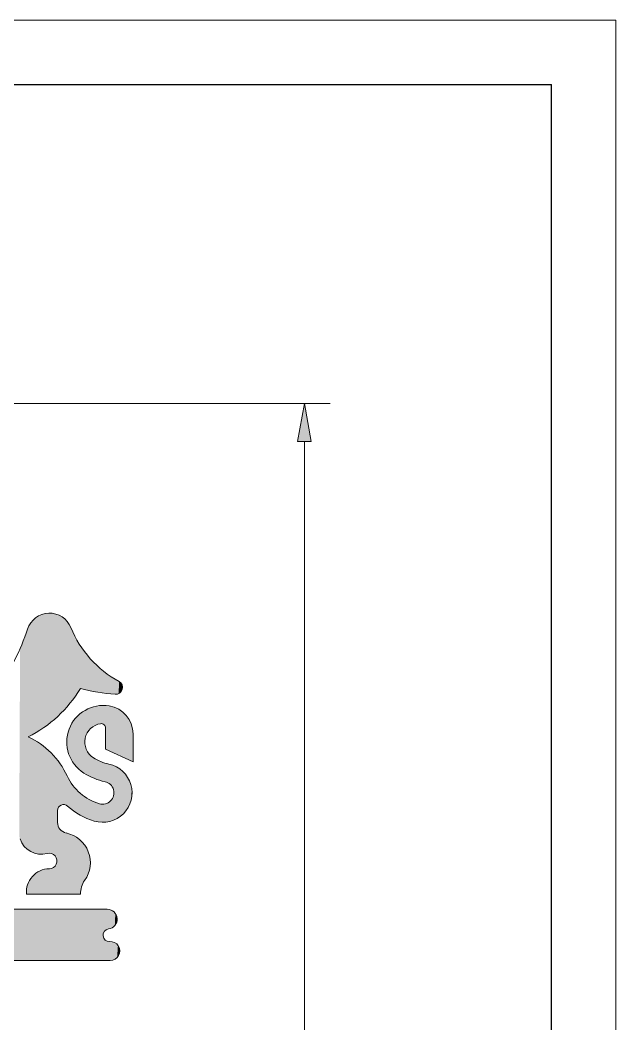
# Model space of a CAD drawing. Extents: x 0 to 297, y 0 to 532.
# Drawn here: x 250.8 to 297, y 342.1 to 420 of the extents above; entities that cross this region are included whole.
import ezdxf

# ---------------------------------------------------------------- set-up
doc = ezdxf.new("R2010")
doc.units = 0

msp = doc.modelspace()

# ---------------------------------------------------------------- linework, layer by layer
at = {"color": 7, "lineweight": 13}
for p, q in [((0, 420), (297, 420)), ((297, 0), (297, 420)), ((230.869, 390.258), (274.844, 390.258)), ((272.844, 217.213), (272.844, 387.304))]:
    msp.add_line(p, q, dxfattribs=at)
at = {"color": 7, "lineweight": 30}
for p in [(20, 415), (292, 5)]:
    msp.add_line(p, (292, 415), dxfattribs=at)
at = {"color": 7, "lineweight": 13, "ltscale": 0.040785}
msp.add_line((257.436, 363.463), (257.436, 365.095), dxfattribs=at)
at = {"color": 7, "lineweight": 13, "ltscale": 0.054516}
msp.add_line((259.562, 364.641), (259.562, 362.46), dxfattribs=at)
at = {"color": 7, "lineweight": 13, "ltscale": 0.058773}
msp.add_line((257.436, 363.463), (259.562, 362.46), dxfattribs=at)
at = {"color": 7, "lineweight": 13, "ltscale": 0.022951}
msp.add_line((253.711, 358.69), (253.711, 357.772), dxfattribs=at)
at = {"color": 7, "lineweight": 13, "ltscale": 0.104761}
msp.add_line((251.305, 352.208), (255.496, 352.208), dxfattribs=at)
at = {"color": 7, "lineweight": 13, "ltscale": 0.370197}
msp.add_line((257.569, 351.03), (242.761, 351.03), dxfattribs=at)
at = {"color": 7, "lineweight": 13, "ltscale": 0.488273}
msp.add_line((257.801, 347.067), (238.27, 347.067), dxfattribs=at)
at = {"color": 7, "lineweight": 13}
msp.add_lwpolyline([(273.365, 387.304), (272.844, 390.258), (272.323, 387.304)], close=True, dxfattribs=at)
for centre, radius, start, end in [((253.086, 372.209), 1.792, 22.0096, 161.79442), ((235.304, 378.057), 16.928, 324.24889, 341.79444), ((262.447, 375.993), 8.304, 202.00961, 241.45689), ((258.226, 368.233), 0.528, 265.46259, 61.4569), ((247.072, 373.177), 9.79, 296.43892, 329.1449), ((259.456, 383.732), 16.076, 255.66844, 265.46259), ((257.263, 364.004), 2.841, 80.82855, 237.71725), ((257.366, 364.641), 2.196, 0, 80.82855), ((257.263, 364.004), 1.441, 98.59166, 237.71725), ((257.098, 365.095), 0.338, 0, 98.59166), ((248.752, 358.717), 6.293, 24.96191, 64.8013), ((258.511, 365.979), 3.777, 237.71725, 257.54162), ((257.204, 360.064), 2.281, 253.48496, 77.54163), ((258.094, 363.066), 4.012, 204.96192, 253.48496), ((258.511, 365.979), 5.177, 237.71725, 257.54162), ((257.204, 360.064), 0.881, 253.48496, 77.54163), ((254.174, 358.69), 0.463, 48.14557, 180.00001), ((258.094, 363.066), 5.412, 228.14557, 253.48496), ((254.55, 357.772), 0.84, 180.00001, 258.20912), ((253.897, 354.643), 2.357, 324.31642, 78.20912), ((252.449, 357.021), 1.726, 197.69491, 285.33047), ((253.064, 354.778), 0.6, 270.93644, 105.33048), ((253.104, 352.373), 1.806, 90.93646, 185.24307), ((257.185, 352.282), 1.691, 144.31643, 182.5107), ((257.569, 350.267), 0.763, 277.33754, 90), ((257.729, 349.023), 0.492, 97.33754, 273.33343), ((257.801, 347.8), 0.733, 270, 93.33344)]:
    msp.add_arc(centre, radius, start, end, dxfattribs=at)
msp.add_solid([(273.365, 387.304), (272.844, 390.258), (273.365, 387.304), (272.323, 387.304)], dxfattribs=at)
at = {"color": 250, "lineweight": 5}
for points in [[(251.806, 373.463), (252.011, 373.643), (252.045, 364.744), (252.242, 373.79)], [(252.045, 364.744), (252.242, 373.79), (252.343, 364.927), (252.492, 373.899)], [(252.343, 364.927), (252.492, 373.899), (252.634, 365.12), (252.755, 373.97)], [(252.634, 365.12), (252.755, 373.97), (252.918, 365.324), (253.027, 374)], [(252.918, 365.324), (253.027, 374), (253.194, 365.537), (253.299, 373.988)], [(253.194, 365.537), (253.299, 373.988), (253.463, 365.76), (253.567, 373.935)], [(253.463, 365.76), (253.567, 373.935), (253.723, 365.993), (253.824, 373.842)], [(253.723, 365.993), (253.824, 373.842), (253.975, 366.235), (254.063, 373.711)], [(251.489, 373.021), (251.432, 364.411), (251.384, 372.769)], [(251.741, 364.572), (251.432, 364.411), (251.63, 373.254), (251.489, 373.021)], [(251.741, 364.572), (251.63, 373.254), (252.045, 364.744), (251.806, 373.463)], [(253.975, 366.235), (254.063, 373.711), (254.219, 366.486), (254.28, 373.545)], [(254.219, 366.486), (254.28, 373.545), (254.453, 366.745), (254.469, 373.348)], [(254.677, 367.012), (254.453, 366.745), (254.626, 373.125), (254.469, 373.348)], [(254.677, 367.012), (254.626, 373.125), (254.893, 367.287), (254.748, 372.88)], [(251.12, 355.92), (251.17, 372.157), (251.231, 355.799), (251.28, 372.462)], [(251.231, 355.799), (251.28, 372.462), (251.353, 355.688)], [(251.28, 372.462), (251.384, 372.769), (251.353, 355.688), (251.432, 364.411)], [(254.748, 372.88), (254.889, 372.552), (254.893, 367.287), (255.044, 372.23)], [(254.893, 367.287), (255.044, 372.23), (255.098, 367.57), (255.212, 371.915)], [(250.737, 356.702), (250.805, 371.256), (250.805, 356.496), (250.932, 371.554)], [(250.805, 356.496), (250.932, 371.554), (250.863, 356.342)], [(250.935, 356.193), (250.863, 356.342), (251.054, 371.855), (250.932, 371.554)], [(250.935, 356.193), (251.054, 371.855), (251.021, 356.052)], [(251.021, 356.052), (251.054, 371.855), (251.12, 355.92), (251.17, 372.157)], [(255.098, 367.57), (255.212, 371.915), (255.293, 367.86), (255.395, 371.608)], [(255.293, 367.86), (255.395, 371.608), (255.477, 368.156), (255.59, 371.308)], [(255.477, 368.156), (255.59, 371.308), (255.644, 368.115), (255.798, 371.018)], [(255.644, 368.115), (255.798, 371.018), (255.811, 368.075), (256.018, 370.736)], [(255.811, 368.075), (256.018, 370.736), (255.978, 368.037)], [(255.978, 368.037), (256.018, 370.736), (256.146, 368.001), (256.25, 370.465)], [(256.146, 368.001), (256.25, 370.465), (256.314, 367.966), (256.493, 370.203)], [(256.314, 367.966), (256.493, 370.203), (256.483, 367.933)], [(256.483, 367.933), (256.493, 370.203), (256.652, 367.903), (256.748, 369.952)], [(256.652, 367.903), (256.748, 369.952), (256.821, 367.873), (257.013, 369.713)], [(256.821, 367.873), (257.013, 369.713), (256.991, 367.846)], [(257.161, 367.821), (256.991, 367.846), (257.288, 369.485), (257.013, 369.713)], [(257.161, 367.821), (257.288, 369.485), (257.331, 367.797)], [(257.573, 369.269), (257.501, 367.775), (257.288, 369.485), (257.331, 367.797)], [(257.573, 369.269), (257.867, 369.066), (257.501, 367.775), (257.672, 367.755)], [(257.867, 369.066), (257.843, 367.737), (257.672, 367.755)], [(258.169, 368.875), (258.014, 367.721), (257.867, 369.066), (257.843, 367.737)], [(258.479, 368.697), (258.185, 367.706), (258.169, 368.875), (258.014, 367.721)], [(258.363, 367.723), (258.274, 367.707), (258.479, 368.697), (258.185, 367.706)], [(258.479, 368.697), (258.447, 367.753), (258.363, 367.723)], [(258.554, 368.648), (258.525, 367.798), (258.479, 368.697), (258.447, 367.753)], [(258.619, 368.587), (258.595, 367.854), (258.554, 368.648), (258.525, 367.798)], [(258.674, 368.515), (258.654, 367.922), (258.619, 368.587), (258.595, 367.854)], [(258.715, 368.435), (258.7, 367.999), (258.674, 368.515), (258.654, 367.922)], [(258.742, 368.349), (258.733, 368.083), (258.715, 368.435), (258.7, 367.999)], [(258.754, 368.26), (258.751, 368.171), (258.742, 368.349), (258.733, 368.083)], [(256.748, 366.798), (256.443, 365.189), (256.28, 366.669), (256.274, 365.051)], [(256.835, 365.38), (256.632, 365.299), (256.748, 366.798), (256.443, 365.189)], [(257.232, 366.845), (257.048, 365.429), (256.748, 366.798), (256.835, 365.38)], [(257.232, 366.845), (257.12, 365.432), (257.048, 365.429), (257.084, 365.432)], [(257.232, 366.845), (257.192, 365.419), (257.12, 365.432), (257.156, 365.427)], [(257.232, 366.845), (257.259, 365.392), (257.192, 365.419), (257.226, 365.407)], [(257.716, 366.809), (257.29, 365.373), (257.232, 366.845), (257.259, 365.392)], [(257.716, 366.809), (257.345, 365.326), (257.29, 365.373), (257.319, 365.351)], [(257.716, 366.809), (257.388, 365.268), (257.345, 365.326), (257.368, 365.298)], [(257.716, 366.809), (257.419, 365.202), (257.388, 365.268), (257.405, 365.236)], [(257.716, 366.809), (257.434, 365.131), (257.419, 365.202), (257.428, 365.167)], [(257.716, 366.809), (257.436, 363.463), (257.434, 365.131), (257.436, 365.095)], [(259.562, 362.46), (257.436, 363.463), (257.906, 366.769), (257.716, 366.809)], [(259.562, 362.46), (257.906, 366.769), (258.271, 366.642), (258.091, 366.714)], [(255.028, 362.251), (255.098, 365.843), (255.359, 361.896), (255.443, 366.185)], [(255.359, 361.896), (255.443, 366.185), (255.746, 361.602)], [(255.443, 366.185), (255.841, 366.463), (255.746, 361.602), (255.825, 364.083)], [(255.825, 364.083), (255.841, 366.463), (255.853, 364.3)], [(256.28, 366.669), (255.914, 364.51), (255.841, 366.463), (255.853, 364.3)], [(256.28, 366.669), (256.127, 364.89), (255.914, 364.51), (256.006, 364.708)], [(256.28, 366.669), (256.274, 365.051), (256.127, 364.89)], [(259.562, 362.46), (258.271, 366.642), (258.608, 366.452), (258.443, 366.554)], [(259.562, 362.46), (258.608, 366.452), (258.906, 366.206), (258.762, 366.336)], [(259.562, 362.46), (258.906, 366.206), (259.157, 365.911), (259.038, 366.064)], [(254.569, 363.103), (254.606, 365.009), (254.762, 362.657), (254.816, 365.447)], [(254.762, 362.657), (254.816, 365.447), (255.028, 362.251), (255.098, 365.843)], [(259.562, 362.46), (259.157, 365.911), (259.352, 365.578), (259.262, 365.749)], [(259.562, 362.46), (259.352, 365.578), (259.486, 365.215), (259.427, 365.399)], [(259.562, 362.46), (259.486, 365.215), (259.554, 364.834), (259.528, 365.026)], [(251.353, 355.688), (251.432, 364.411), (251.485, 355.589), (251.676, 364.289)], [(254.474, 364.542), (254.455, 363.575), (254.423, 364.059)], [(254.455, 363.575), (254.474, 364.542), (254.569, 363.103), (254.606, 365.009)], [(259.562, 362.46), (259.554, 364.834), (259.562, 364.641)], [(251.485, 355.589), (251.676, 364.289), (251.626, 355.504)], [(251.626, 355.504), (251.676, 364.289), (251.775, 355.432), (251.916, 364.157)], [(251.775, 355.432), (251.916, 364.157), (251.93, 355.375), (252.149, 364.015)], [(251.93, 355.375), (252.149, 364.015), (252.089, 355.333)], [(252.089, 355.333), (252.149, 364.015), (252.252, 355.306), (252.376, 363.862)], [(252.252, 355.306), (252.376, 363.862), (252.416, 355.295), (252.596, 363.7)], [(252.416, 355.295), (252.596, 363.7), (252.581, 355.3)], [(252.581, 355.3), (252.596, 363.7), (252.745, 355.32), (252.809, 363.528)], [(255.746, 361.602), (255.825, 364.083), (255.841, 361.544), (255.829, 363.865)], [(255.841, 361.544), (255.829, 363.865), (255.867, 363.65)], [(255.938, 361.487), (255.841, 361.544), (255.936, 363.443), (255.867, 363.65)], [(252.745, 355.32), (252.809, 363.528), (252.906, 355.356), (253.014, 363.347)], [(252.906, 355.356), (253.014, 363.347), (253.031, 355.377)], [(253.211, 363.158), (253.158, 355.37), (253.014, 363.347), (253.031, 355.377)], [(253.211, 363.158), (253.4, 362.96), (253.158, 355.37), (253.28, 355.337)], [(253.4, 362.96), (253.393, 355.279), (253.28, 355.337)], [(253.58, 362.754), (253.491, 355.199), (253.4, 362.96), (253.393, 355.279)], [(255.938, 361.487), (255.936, 363.443), (256.035, 361.432), (256.036, 363.248)], [(256.035, 361.432), (256.036, 363.248), (256.134, 361.38), (256.165, 363.072)], [(256.134, 361.38), (256.165, 363.072), (256.234, 361.33), (256.318, 362.916)], [(256.234, 361.33), (256.318, 362.916), (256.335, 361.281), (256.494, 362.786)], [(253.627, 354.986), (253.57, 355.1), (253.58, 362.754), (253.491, 355.199)], [(253.751, 362.54), (253.627, 354.986), (253.58, 362.754)], [(253.751, 362.54), (253.662, 354.736), (253.627, 354.986), (253.658, 354.863)], [(253.751, 362.54), (253.716, 358.756), (253.662, 354.736), (253.711, 358.69)], [(253.751, 362.54), (253.753, 358.884), (253.716, 358.756), (253.73, 358.821)], [(253.912, 362.32), (253.785, 358.942), (253.751, 362.54), (253.753, 358.884)], [(253.912, 362.32), (253.873, 359.042), (253.785, 358.942), (253.826, 358.995)], [(253.926, 359.081), (253.873, 359.042), (254.064, 362.092), (253.912, 362.32)], [(253.926, 359.081), (254.064, 362.092), (253.985, 359.113)], [(254.064, 362.092), (254.048, 359.136), (253.985, 359.113)], [(254.205, 361.858), (254.113, 359.149), (254.064, 362.092), (254.048, 359.136)], [(256.335, 361.281), (256.494, 362.786), (256.438, 361.235)], [(256.541, 361.192), (256.438, 361.235), (256.563, 362.743), (256.494, 362.786)], [(256.541, 361.192), (256.563, 362.743), (256.645, 361.15)], [(256.563, 362.743), (256.634, 362.702), (256.645, 361.15), (256.705, 362.662)], [(256.645, 361.15), (256.705, 362.662), (256.75, 361.111), (256.777, 362.624)], [(256.75, 361.111), (256.777, 362.624), (256.855, 361.074)], [(256.777, 362.624), (256.85, 362.587), (256.855, 361.074), (256.924, 362.552)], [(256.855, 361.074), (256.924, 362.552), (256.962, 361.039), (256.998, 362.518)], [(256.962, 361.039), (256.998, 362.518), (257.069, 361.007), (257.073, 362.486)], [(257.069, 361.007), (257.073, 362.486), (257.177, 360.977)], [(257.073, 362.486), (257.149, 362.456), (257.177, 360.977), (257.226, 362.427)], [(257.177, 360.977), (257.226, 362.427), (257.285, 360.949), (257.303, 362.4)], [(257.394, 360.924), (257.285, 360.949), (257.381, 362.375), (257.303, 362.4)], [(257.394, 360.924), (257.381, 362.375), (257.562, 360.869), (257.459, 362.352)], [(257.459, 362.352), (257.538, 362.33), (257.562, 360.869), (257.617, 362.309)], [(257.562, 360.869), (257.617, 362.309), (257.715, 360.781), (257.696, 362.291)], [(258.13, 362.148), (257.848, 360.665), (257.696, 362.291), (257.715, 360.781)], [(258.13, 362.148), (258.032, 360.366), (257.848, 360.665), (257.955, 360.525)], [(258.13, 362.148), (258.084, 360.018), (258.032, 360.366), (258.075, 360.194)], [(258.084, 360.018), (258.13, 362.148), (258.327, 358.079), (258.528, 361.922)], [(254.246, 359.148), (254.179, 359.153), (254.205, 361.858), (254.113, 359.149)], [(254.337, 361.618), (254.311, 359.133), (254.205, 361.858), (254.246, 359.148)], [(254.337, 361.618), (254.457, 361.373), (254.311, 359.133), (254.373, 359.109)], [(254.457, 361.373), (254.431, 359.076), (254.373, 359.109)], [(254.552, 361.183), (254.483, 359.035), (254.457, 361.373), (254.431, 359.076)], [(258.327, 358.079), (258.528, 361.922), (258.701, 358.343), (258.871, 361.62)], [(258.701, 358.343), (258.871, 361.62), (259.014, 358.676), (259.148, 361.257)], [(254.657, 360.998), (254.596, 358.937), (254.552, 361.183), (254.483, 359.035)], [(254.771, 360.819), (254.712, 358.842), (254.657, 360.998), (254.596, 358.937)], [(254.894, 360.646), (254.83, 358.75), (254.771, 360.819), (254.712, 358.842)], [(255.027, 360.48), (254.95, 358.661), (254.894, 360.646), (254.83, 358.75)], [(259.014, 358.676), (259.148, 361.257), (259.254, 359.065), (259.347, 360.845)], [(259.254, 359.065), (259.347, 360.845), (259.412, 359.493), (259.46, 360.402)], [(255.168, 360.322), (255.073, 358.576), (255.027, 360.48), (254.95, 358.661)], [(255.317, 360.171), (255.198, 358.494), (255.168, 360.322), (255.073, 358.576)], [(255.474, 360.028), (255.326, 358.416), (255.317, 360.171), (255.198, 358.494)], [(255.474, 360.028), (255.455, 358.341), (255.326, 358.416)], [(255.639, 359.894), (255.587, 358.27), (255.474, 360.028), (255.455, 358.341)], [(255.81, 359.768), (255.72, 358.203), (255.639, 359.894), (255.587, 358.27)], [(255.988, 359.652), (255.856, 358.139), (255.81, 359.768), (255.72, 358.203)], [(257.909, 357.895), (257.996, 359.678), (258.327, 358.079), (258.057, 359.844)], [(258.327, 358.079), (258.057, 359.844), (258.084, 360.018)], [(259.412, 359.493), (259.46, 360.402), (259.482, 359.945)], [(256.171, 359.545), (255.993, 358.079), (255.988, 359.652), (255.856, 358.139)], [(256.171, 359.545), (256.131, 358.023), (255.993, 358.079)], [(256.36, 359.448), (256.272, 357.97), (256.171, 359.545), (256.131, 358.023)], [(256.554, 359.362), (256.413, 357.922), (256.36, 359.448), (256.272, 357.97)], [(256.752, 359.285), (256.556, 357.877), (256.554, 359.362), (256.413, 357.922)], [(257.005, 357.792), (256.556, 357.877), (256.954, 359.22), (256.752, 359.285)], [(257.005, 357.792), (256.954, 359.22), (257.462, 357.798), (257.127, 359.187)], [(257.127, 359.187), (257.304, 359.189), (257.462, 357.798), (257.476, 359.226)], [(257.462, 357.798), (257.476, 359.226), (257.909, 357.895), (257.638, 359.297)], [(257.909, 357.895), (257.638, 359.297), (257.782, 359.399)], [(257.782, 359.399), (257.903, 359.528), (257.909, 357.895), (257.996, 359.678)], [(253.662, 354.736), (253.711, 358.69), (253.714, 357.7), (253.711, 357.772)], [(253.662, 354.736), (253.714, 357.7), (253.738, 357.559), (253.723, 357.629)], [(253.662, 354.736), (253.738, 357.559), (253.759, 357.491)], [(255.496, 352.208), (253.662, 354.736), (253.786, 357.424), (253.759, 357.491)], [(255.496, 352.208), (253.786, 357.424), (253.856, 357.3), (253.818, 357.361)], [(255.496, 352.208), (253.856, 357.3), (253.946, 357.189), (253.899, 357.242)], [(255.496, 352.208), (253.946, 357.189), (254.054, 357.094), (253.998, 357.139)], [(255.496, 352.208), (254.054, 357.094), (254.176, 357.02), (254.114, 357.055)], [(255.496, 352.208), (254.176, 357.02), (254.309, 356.967), (254.242, 356.991)], [(255.496, 352.208), (254.309, 356.967), (254.661, 356.872), (254.379, 356.95)], [(254.661, 356.872), (254.931, 356.761), (255.496, 352.208), (255.186, 356.616)], [(255.496, 352.208), (255.186, 356.616), (255.494, 352.279), (255.42, 356.441)], [(255.494, 352.279), (255.42, 356.441), (255.495, 352.349), (255.632, 356.239)], [(255.495, 352.349), (255.632, 356.239), (255.5, 352.419), (255.507, 352.489)], [(255.632, 356.239), (255.517, 352.559), (255.507, 352.489)], [(255.632, 356.239), (255.546, 352.697), (255.517, 352.559), (255.53, 352.628)], [(255.632, 356.239), (255.586, 352.832), (255.546, 352.697), (255.564, 352.765)], [(255.632, 356.239), (255.637, 352.963), (255.586, 352.832), (255.61, 352.898)], [(255.816, 356.011), (255.667, 353.027), (255.632, 356.239), (255.637, 352.963)], [(255.816, 356.011), (255.734, 353.151), (255.667, 353.027), (255.699, 353.089)], [(255.816, 356.011), (255.812, 353.268), (255.734, 353.151), (255.772, 353.21)], [(255.812, 353.268), (255.816, 356.011), (255.967, 353.516), (255.971, 355.763)], [(255.967, 353.516), (255.971, 355.763), (256.091, 353.781), (256.094, 355.498)], [(256.091, 353.781), (256.094, 355.498), (256.181, 354.06), (256.183, 355.219)], [(256.181, 354.06), (256.183, 355.219), (256.235, 354.347), (256.236, 354.931)], [(255.496, 352.208), (253.2, 354.194), (253.428, 354.302), (253.32, 354.236)], [(255.496, 352.208), (253.428, 354.302), (253.592, 354.494), (253.52, 354.389)], [(255.496, 352.208), (253.592, 354.494), (253.662, 354.736), (253.64, 354.611)], [(256.235, 354.347), (256.236, 354.931), (256.254, 354.639)], [(255.496, 352.208), (251.643, 353.435), (251.891, 353.711), (251.76, 353.579)], [(255.496, 352.208), (251.891, 353.711), (252.19, 353.93), (252.034, 353.828)], [(255.496, 352.208), (252.19, 353.93), (252.527, 354.084), (252.354, 354.016)], [(255.496, 352.208), (252.527, 354.084), (252.889, 354.166), (252.706, 354.134)], [(255.496, 352.208), (252.889, 354.166), (253.2, 354.194), (253.074, 354.179)], [(255.496, 352.208), (251.305, 352.208), (251.34, 352.762), (251.31, 352.579)], [(255.496, 352.208), (251.34, 352.762), (251.457, 353.114), (251.389, 352.941)], [(255.496, 352.208), (251.457, 353.114), (251.643, 353.435), (251.542, 353.279)], [(251.31, 352.579), (251.305, 352.208), (251.298, 352.394)], [(257.801, 347.067), (238.27, 347.067), (239.259, 351.83), (239.098, 351.846)], [(257.801, 347.067), (239.259, 351.83), (242.761, 351.03), (239.421, 351.846)], [(257.801, 347.067), (242.761, 351.03), (257.293, 348.797), (257.258, 348.885)], [(257.569, 351.03), (257.24, 349.072), (242.761, 351.03), (257.24, 348.977)], [(242.761, 351.03), (257.24, 348.977), (257.258, 348.885)], [(257.294, 349.251), (257.258, 349.164), (257.569, 351.03), (257.24, 349.072)], [(257.569, 351.03), (257.345, 349.33), (257.294, 349.251)], [(257.569, 351.03), (257.488, 349.452), (257.345, 349.33), (257.411, 349.398)], [(257.569, 351.03), (257.712, 351.016), (257.488, 349.452), (257.575, 349.49)], [(257.712, 351.016), (257.667, 349.511), (257.575, 349.49)], [(257.85, 350.976), (257.806, 349.542), (257.712, 351.016), (257.667, 349.511)], [(257.978, 350.911), (257.938, 349.599), (257.85, 350.976), (257.806, 349.542)], [(258.091, 350.823), (258.056, 349.68), (257.978, 350.911), (257.938, 349.599)], [(258.186, 350.716), (258.158, 349.782), (258.091, 350.823), (258.056, 349.68)], [(258.259, 350.592), (258.238, 349.901), (258.186, 350.716), (258.158, 349.782)], [(258.308, 350.458), (258.295, 350.033), (258.259, 350.592), (258.238, 349.901)], [(258.33, 350.316), (258.326, 350.173), (258.308, 350.458), (258.295, 350.033)], [(257.801, 347.067), (257.293, 348.797), (257.409, 348.65), (257.344, 348.718)], [(257.801, 347.067), (257.409, 348.65), (257.572, 348.557), (257.486, 348.596)], [(257.801, 347.067), (257.572, 348.557), (257.664, 348.536)], [(257.664, 348.536), (257.758, 348.532), (257.801, 347.067), (257.904, 348.526)], [(257.801, 347.067), (257.904, 348.526), (257.946, 347.082), (258.046, 348.491)], [(257.946, 347.082), (258.046, 348.491), (258.086, 347.125), (258.179, 348.429)], [(258.086, 347.125), (258.179, 348.429), (258.215, 347.195), (258.296, 348.341)], [(258.215, 347.195), (258.296, 348.341), (258.327, 347.289), (258.393, 348.232)], [(258.327, 347.289), (258.393, 348.232), (258.418, 347.404), (258.467, 348.105)], [(258.418, 347.404), (258.467, 348.105), (258.484, 347.535), (258.515, 347.967)], [(258.484, 347.535), (258.515, 347.967), (258.523, 347.676), (258.533, 347.822)]]:
    msp.add_solid(points, dxfattribs=at)

doc.saveas('drawing.dxf')
